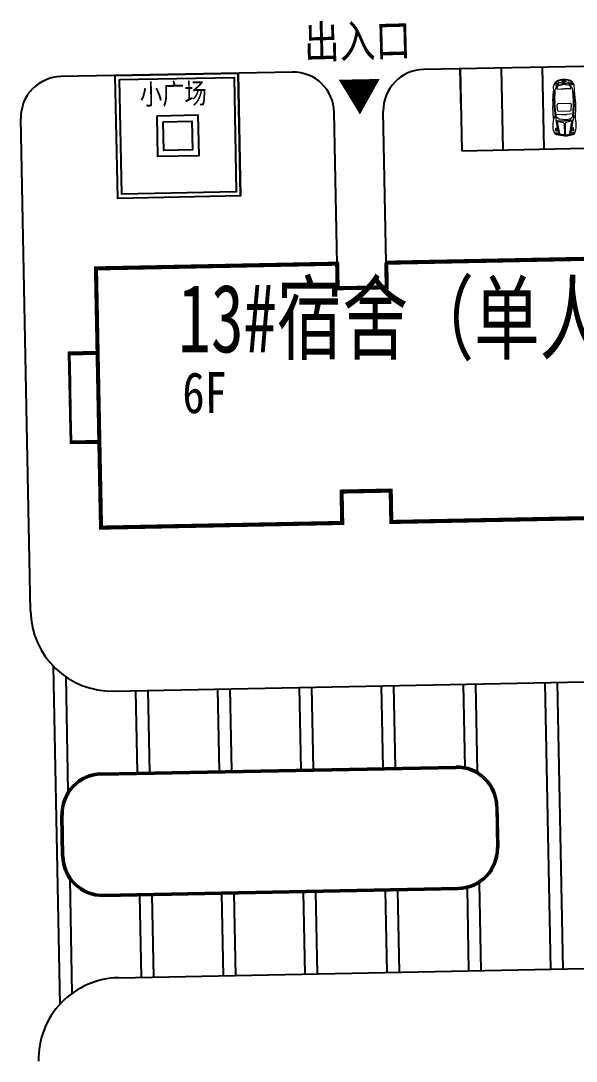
# Model space of a CAD drawing. Extents: x 60102 to 11003895, y 103457 to 3214550.
# Drawn here: x 10196438 to 10237137, y 2842989 to 2919226 of the extents above; entities that cross this region are included whole.
import ezdxf
from ezdxf.enums import TextEntityAlignment as Align

# ---------------------------------------------------------------- set-up
doc = ezdxf.new("R2010")
doc.units = 0
doc.header["$LTSCALE"] = 10
doc.layers.get('0').update_dxf_attribs({"linetype": 'CONTINUOUS', "lineweight": 0})
for name, color, linetype in [('01', 7, 'CONTINUOUS'), ('AXIS', 3, 'CONTINUOUS'), ('park', 133, 'CONTINUOUS'), ('建筑层', 2, 'CONTINUOUS'), ('文字', 7, 'CONTINUOUS'), ('路緣', 140, 'CONTINUOUS')]:
    doc.layers.add(name, color=color, linetype=linetype)
doc.styles.add('DIM', font='txt.shx', dxfattribs={"width": 0.6})
doc.styles.add('ST', font='', dxfattribs={"width": 0.8})
doc.styles.get("Standard").update_dxf_attribs({"font": 'isocp.shx', "width": 0.707, "height": 10, "bigfont": 'intecad.shx'})
doc.styles.get('ST').set_extended_font_data('SimSun')

# ---------------------------------------------------------------- blocks, each defined once
blk = doc.blocks.new('A$C6D854A3F')
at = {"linetype": 'Continuous', "ltscale": 3, "flags": 128}
blk.add_lwpolyline([(2000, 3434, 0, 4000, 0), (2000, 0, 4000, 4000, 0)], format="xyseb", dxfattribs=at)

msp = doc.modelspace()

# ---------------------------------------------------------------- linework, layer by layer
at = {"lineweight": 0}
for p, q in [((10235540.417, 2914581.895), (10235553.206, 2914613.881)), ((10235551.034, 2914622.916), (10235547.755, 2914552.424)), ((10235563.244, 2914638.987), (10235575.104, 2914668.651)), ((10235709.46, 2914637.401), (10235563.301, 2914634.833)), ((10235734.615, 2914559.705), (10235721.965, 2914627.205)), ((10235722.442, 2914617.782), (10235858.269, 2914675.442)), ((10235810.048, 2914558.676), (10235818.356, 2914607.021)), ((10235818.356, 2914607.021), (10235873.382, 2914701.35)), ((10235840.127, 2914474.445), (10236100.497, 2914539.986)), ((10235856.297, 2914577.42), (10236112.567, 2914635.529)), ((10235873.382, 2914701.35), (10236183.462, 2914758.231)), ((10236079.011, 2914740.29), (10236105.34, 2914805.339)), ((10236105.34, 2914805.339), (10236166.068, 2914830.505)), ((10236166.068, 2914830.505), (10236230.448, 2914835.492)), ((10236295.438, 2914832.905), (10236230.918, 2914835.5)), ((10236592.714, 2914714.697), (10236280.737, 2914760.036)), ((10236357.058, 2914810.009), (10236295.438, 2914832.905)), ((10236614.385, 2914591.486), (10236356.135, 2914640.049)), ((10236385.782, 2914745.982), (10236357.058, 2914810.009)), ((10236634.363, 2914489.182), (10236371.741, 2914545.019)), ((10236651.201, 2914622.474), (10236592.714, 2914714.697)), ((10236746.65, 2914636.786), (10236608.777, 2914689.367)), ((10236661.296, 2914574.471), (10236651.201, 2914622.474)), ((10236772.286, 2914443.938), (10236707.94, 2914532.342)), ((10236736.64, 2914578.297), (10236746.777, 2914646.22)), ((10236758.895, 2914656.873), (10236905.049, 2914659.729)), ((10236904.952, 2914663.882), (10236892, 2914693.086)), ((10236929.88, 2914607.676), (10236915.914, 2914639.166)), ((10236917.75, 2914648.275), (10236923.641, 2914577.953)), ((10235418.858, 2913334.431), (10235465.582, 2914077.451)), ((10235475.792, 2914207.34), (10235484.166, 2914447.879)), ((10235543.344, 2913581.346), (10235498.74, 2913851.535)), ((10235508.142, 2913253.845), (10235594.494, 2914110.018)), ((10235568.739, 2913389.966), (10235586.624, 2914099.276)), ((10235586.624, 2914099.276), (10235619.014, 2914231.759)), ((10235703.978, 2914424.116), (10235765, 2914514.846)), ((10235751.069, 2914245.443), (10235765.018, 2914387.259)), ((10235777.746, 2914218.061), (10236029.993, 2914236.237)), ((10236029.993, 2914236.237), (10236240.103, 2914239.651)), ((10236453.465, 2914244.095), (10236243.372, 2914239.712)), ((10236706.213, 2914235.288), (10236453.465, 2914244.095)), ((10236731.855, 2914263.641), (10236712.655, 2914404.842)), ((10236901.609, 2914123.675), (10236864.327, 2914254.866)), ((10237011.4, 2913281.738), (10236893.346, 2914134.118)), ((10236945.795, 2913415.517), (10236901.609, 2914123.675)), ((10236964.073, 2913607.708), (10236998.623, 2913879.365)), ((10237008.356, 2914235.777), (10236991.065, 2914475.839)), ((10237097.633, 2913365.58), (10237023.377, 2914106.355)), ((10235611.403, 2912228.187), (10235511.07, 2913020.714)), ((10235636.496, 2912428.148), (10235574.042, 2913199.29)), ((10235761.605, 2912681.308), (10235742.285, 2913072.595)), ((10236707.583, 2913167.828), (10235815.975, 2913151.284)), ((10236779.351, 2912700.192), (10236784.142, 2913091.927)), ((10236913.765, 2912451.848), (10236947.569, 2913224.776)), ((10236946.259, 2912252.955), (10237017.122, 2913048.658)), ((10235482.707, 2912032.756), (10235420.077, 2912939.406)), ((10235598.658, 2912246.739), (10235636.496, 2912428.148)), ((10235660.441, 2912219.339), (10235668.187, 2912354.563)), ((10235694.135, 2912378.113), (10236102.243, 2912361.951)), ((10235837.829, 2912610.018), (10236705.824, 2912626.124)), ((10236858.022, 2912399.709), (10236450.795, 2912368.419)), ((10236897.583, 2912242.294), (10236884.826, 2912377.137)), ((10236950.111, 2912260.239), (10236904.753, 2911956.573)), ((10236958.306, 2912271.967), (10236913.765, 2912451.848)), ((10237082.116, 2912062.432), (10237111.07, 2912970.782)), ((10235607.284, 2912235.323), (10235663.875, 2911933.549)), ((10235814.755, 2912059.769), (10235668.131, 2912199.831)), ((10236141.178, 2912000.761), (10235906.931, 2912018.671)), ((10236425.285, 2912006.033), (10236658.707, 2912032.62)), ((10236749.295, 2912077.11), (10236890.622, 2912222.514)), ((10235554.916, 2911042.661), (10235585.161, 2911036.189)), ((10235738.148, 2910954.303), (10235595.136, 2910963.358)), ((10235708.815, 2910914.265), (10235621.134, 2910963.815)), ((10235621.719, 2911180.718), (10235655.39, 2911355.88)), ((10235655.821, 2911168.966), (10235621.719, 2911180.718)), ((10235669.966, 2911356.527), (10235721.421, 2911176.686)), ((10235721.421, 2911176.686), (10235683.822, 2911167.628)), ((10235913.214, 2910872.067), (10235708.815, 2910914.265)), ((10235749.5, 2911010.459), (10235738.148, 2910954.303)), ((10235822.784, 2911004.928), (10235871.73, 2911002.438)), ((10236082.622, 2910840.823), (10235913.214, 2910872.067)), ((10236238.851, 2910835.096), (10236082.622, 2910840.823)), ((10236371.224, 2910837.552), (10236527.133, 2910849.07)), ((10236527.133, 2910849.07), (10236695.266, 2910886.578)), ((10236695.266, 2910886.578), (10236897.959, 2910936.329)), ((10236780.705, 2911022.702), (10236731.885, 2911018.398)), ((10236853.733, 2911030.948), (10236867.161, 2910975.251)), ((10236867.161, 2910975.251), (10237009.739, 2910989.606)), ((10236920.375, 2911379.728), (10236875.627, 2911198.102)), ((10236875.627, 2911198.102), (10236913.535, 2911190.445)), ((10236897.959, 2910936.329), (10236983.741, 2910989.098)), ((10236975.111, 2911205.83), (10236934.965, 2911379.622)), ((10236941.467, 2911192.82), (10236975.111, 2911205.83)), ((10237046.989, 2911070.346), (10237017.005, 2911062.757))]:
    msp.add_line(p, q, dxfattribs=at)
for points in [[(10236315.87, 2910788.066), (10236484.934, 2910796.672), (10236799.812, 2910860.183), (10236907.641, 2910890.728), (10237006.239, 2910943.747), (10237117.951, 2911225.491), (10237136.542, 2911380.095), (10237129.305, 2911750.409), (10237075.688, 2912057.36), (10236984.896, 2912260.919)], [(10236296.004, 2910787.697), (10236126.737, 2910790.025), (10235809.719, 2910841.812), (10235700.831, 2910868.336), (10235600.334, 2910917.661), (10235478.248, 2911195.067), (10235453.934, 2911348.875), (10235447.125, 2911719.196), (10235489.319, 2912027.926), (10235572.497, 2912234.712)], [(10236298.5, 2910869.787), (10236030.18, 2910892.614), (10235920.392, 2910943.096), (10235845.449, 2911055.415), (10235785.399, 2911228.157), (10235715.123, 2911664.691), (10235663.875, 2911933.549), (10235897.398, 2911900.484), (10236142.013, 2911885.896), (10236285.521, 2911880.034)], [(10235940.583, 2910947.01), (10235758.675, 2911792.405), (10235775.435, 2911839.541), (10235809.976, 2911848.389), (10236188.82, 2911763.162), (10236245.59, 2911696.617), (10236288.972, 2910894.331)], [(10236310.33, 2910870.006), (10236577.618, 2910902.772), (10236685.458, 2910957.292), (10236756.183, 2911072.313), (10236809.784, 2911247.164), (10236863.514, 2911685.999), (10236904.753, 2911956.573), (10236672.618, 2911914.868), (10236428.712, 2911891.215), (10236285.521, 2911880.034)], [(10236665.136, 2910960.453), (10236815.254, 2911812.01), (10236796.758, 2911858.492), (10236761.912, 2911866.052), (10236386.491, 2911766.83), (10236332.228, 2911698.224), (10236318.94, 2910894.887)]]:
    msp.add_lwpolyline(points)
for centre, radius, start, end in [((10235763.953, 2914439.032), 279.927, 148.33644865, 178.18887764), ((10235627.72, 2914901.642), 358.257, 257.10258399, 287.36001675), ((10235563.52, 2914622.335), 12.5, 91.00650309, 177.33693228), ((10235714.384, 2914612.965), 150, 137.39013318, 158.20788262), ((10236189.53, 2914054.886), 834.085, 87.25159184, 135.52595562), ((10235919.49, 2914424.296), 428.683, 121.46418394, 137.39013318), ((10236215.547, 2913940.496), 995.88, 89.07594922, 121.46418394), ((10235709.679, 2914624.903), 12.5, 10.61422087, 91.00650309), ((10235889.467, 2914431.133), 150, 102.77587393, 146.07654587), ((10236246.962, 2913958.137), 600, 77.99683286, 104.12914838), ((10236245.25, 2914050.384), 600, 79.35010729, 102.77587393), ((10236237.591, 2914463.155), 300, 81.73113948, 100.39484174), ((10236279.009, 2913941.673), 995.88, 60.66179725, 93.05003206), ((10236300.765, 2914056.95), 834.085, 46.60002565, 94.87438947), ((10236586.664, 2914444.07), 150, 36.04943533, 79.35010729), ((10236830.776, 2914923.965), 358.257, 254.76596449, 285.02339724), ((10236759.14, 2914644.375), 12.5, 91.11947819, 171.51176039), ((10236556.915, 2914436.123), 428.683, 44.73584809, 60.66179725), ((10236754.881, 2914632.272), 150, 23.91809867, 44.73584809), ((10236905.293, 2914647.231), 12.5, 4.78904895, 91.11947819), ((10236711.799, 2914456.619), 279.927, 3.9371036, 33.78953258), ((10237274.703, 2914144.719), 1800, 178.0063092, 189.37410501), ((10236201.848, 2914089.265), 600, 146.07654587, 166.26156499), ((10235775.949, 2914242.996), 25, 174.38251305, 274.12154179), ((10235864.538, 2914377.47), 100, 104.12914838, 174.38251305), ((10236613.567, 2914391.368), 100, 7.7434682, 77.99683286), ((10236707.083, 2914260.273), 25, 268.0044394, 7.7434682), ((10236287.18, 2914090.848), 600, 15.86441626, 36.04943533), ((10235213.007, 2914106.465), 1800, 352.75187623, 4.11967205), ((10238412.944, 2913146.151), 3000, 176.40174741, 183.95167591), ((10235675.685, 2913139.365), 202.92, 145.65568442, 215.78345221), ((10237368.167, 2913344.595), 1800, 178.55562884, 184.63021493), ((10235817.194, 2913076.294), 75, 90.93096106, 182.82662266), ((10236709.148, 2913092.844), 75, 359.29935857, 91.19502012), ((10235149.288, 2913303.424), 1800, 357.49576632, 3.5703524), ((10236848.219, 2913161.121), 202.92, 326.34252903, 36.47029684), ((10234112.593, 2913066.359), 3000, 358.17430535, 5.72423382), ((10235693.146, 2912353.133), 25, 87.73211791, 176.72157557), ((10235836.513, 2912685.007), 75, 182.82662266, 271.00540261), ((10236220.958, 2915359.601), 3000, 267.73211791, 274.39386331), ((10236704.357, 2912701.109), 75, 271.1205787, 359.29935857), ((10236859.937, 2912374.783), 25, 5.40440567, 94.39386331), ((10236872.694, 2912239.939), 25, 315.81483086, 5.40440567), ((10235685.4, 2912217.909), 25, 176.72157557, 226.31115036), ((10235918.366, 2912168.235), 150, 226.31115036, 265.62786293), ((10236255.529, 2913496.396), 1500, 265.62786293, 276.4981184), ((10236641.731, 2912181.657), 150, 276.4981184, 315.81483086), ((10235898.998, 2912502.991), 1500, 257.92308111, 267.08761288), ((10235662.755, 2911354.464), 7.5, 15.96651227, 169.11896487), ((10235672.112, 2911216.237), 50, 250.98523355, 283.54491188), ((10236282.81, 2912034.29), 1200, 267.9006645, 274.22531676), ((10236648.971, 2912516.906), 1500, 275.03836832, 284.20290011), ((10236923.434, 2911239.455), 50, 258.58106941, 291.14074768), ((10236927.657, 2911377.934), 7.5, 13.00701637, 166.15946897)]:
    msp.add_arc(centre, radius, start, end, dxfattribs=at)
at = {"layer": 'AXIS', "color": 0}
for points in [[(10202193.498, 2888385.292), (10202193.498, 2888385.292), (10200093.899, 2888344.264), (10200052.871, 2890443.863), (10200005.981, 2892843.405), (10199964.953, 2894943.004), (10202064.552, 2894984.032)], [(10202195.452, 2888285.312), (10202195.452, 2888285.312), (10200095.853, 2888244.283), (10200054.824, 2890343.883), (10200007.935, 2892743.424), (10199966.906, 2894843.024), (10202066.505, 2894884.052)], [(10202192.326, 2888445.281), (10200152.715, 2888405.424), (10200112.859, 2890445.035), (10200065.97, 2892844.577), (10200026.113, 2894884.188), (10202065.724, 2894924.044)], [(10202194.28, 2888345.3), (10200154.669, 2888305.444), (10200114.813, 2890345.055), (10200067.923, 2892744.597), (10200028.067, 2894784.207), (10202067.678, 2894824.064)]]:
    msp.add_lwpolyline(points, dxfattribs=at)
at = {"layer": 'park', "color": 0}
for p, q in [((10228643.903, 2915707.363), (10228761.127, 2909708.508)), ((10228702.517, 2912707.815), (10228643.905, 2915707.243)), ((10231643.33, 2915765.975), (10231760.554, 2909767.12)), ((10234642.758, 2915824.587), (10234759.982, 2909825.732)), ((10228761.127, 2909708.508), (10243758.264, 2910001.568))]:
    msp.add_line(p, q, dxfattribs=at)
at = {"layer": '建筑层', "color": 0}
for points in [[(10223218.643, 2901498.571, 300, 300, 0), (10285606.733, 2902717.701, 300, 300, 0)], [(10285977.942, 2883721.327, 300, 300, 0), (10223589.853, 2882502.197, 300, 300, 0), (10223544.917, 2884801.758, 300, 300, 0), (10219945.604, 2884731.424, 300, 300, 0), (10219990.54, 2882431.863, 300, 300, 0), (10202316.583, 2882086.495, 300, 300, 0), (10201945.374, 2901082.868, 300, 300, 0), (10219619.331, 2901428.236, 300, 300, 0), (10219654.498, 2899628.58, 300, 300, 0), (10223253.811, 2899698.914, 300, 300, 0), (10223218.643, 2901498.571, 0, 0, 0)]]:
    msp.add_lwpolyline(points, format="xyseb", dxfattribs=at)
at = {"layer": '路緣', "color": 0}
for p, q in [((10282288.283, 2916755.195), (10225942.617, 2915654.603)), ((10216344.448, 2915467.123), (10199379.275, 2915135.745)), ((10212536.839, 2906391.033), (10212361.003, 2915389.315)), ((10203538.556, 2906215.271), (10203362.719, 2915213.553)), ((10219619.331, 2901428.236), (10219402.462, 2912526.307)), ((10223218.643, 2901498.571), (10223001.777, 2912596.563)), ((10197143.739, 2875984.311), (10196438.435, 2912077.705)), ((10212536.839, 2906391.033), (10203538.556, 2906215.271)), ((10198814.021, 2871946.603), (10199298.504, 2847153.537)), ((10203259.817, 2870102.68), (10321828.26, 2872419.635)), ((10199729.429, 2871166.932), (10199893.824, 2862754.125)), ((10216848.301, 2870368.214), (10216965.525, 2864369.359)), ((10217748.129, 2870385.798), (10217865.353, 2864386.943)), ((10222847.156, 2870485.438), (10222964.38, 2864486.583)), ((10223746.984, 2870503.022), (10223864.208, 2864504.167)), ((10228846.011, 2870602.662), (10228964.588, 2864534.567)), ((10229745.839, 2870620.246), (10229871.385, 2864195.513)), ((10234844.865, 2870719.886), (10235255.15, 2849723.894)), ((10235744.694, 2870737.47), (10236154.978, 2849741.478)), ((10204850.592, 2870133.766), (10204967.816, 2864134.911)), ((10205750.42, 2870151.349), (10205867.644, 2864152.495)), ((10210849.446, 2870250.99), (10210966.67, 2864252.135)), ((10211749.275, 2870268.574), (10211866.499, 2864269.719)), ((10202327.258, 2864083.312), (10228322.476, 2864591.286)), ((10202329.603, 2863963.335), (10228324.821, 2864471.309)), ((10231260.539, 2861648.126), (10231319.151, 2858648.699)), ((10231380.516, 2861650.471), (10231439.128, 2858651.043)), ((10199445.055, 2858025.845), (10199386.443, 2861025.272)), ((10199565.032, 2858028.189), (10199506.42, 2861027.617)), ((10200019.59, 2856318.134), (10200183.164, 2847947.354)), ((10230030.577, 2856048.987), (10230156.123, 2849624.254)), ((10202500.75, 2855205.007), (10228495.968, 2855712.981)), ((10202503.094, 2855085.03), (10228498.312, 2855593.004)), ((10205143.652, 2855136.629), (10205260.876, 2849137.774)), ((10206043.48, 2855154.213), (10206160.704, 2849155.358)), ((10211142.507, 2855253.853), (10211259.731, 2849254.998)), ((10212042.335, 2855271.437), (10212159.559, 2849272.582)), ((10217141.361, 2855371.077), (10217258.585, 2849372.222)), ((10218041.189, 2855388.661), (10218158.414, 2849389.806)), ((10223140.216, 2855488.301), (10223257.44, 2849489.446)), ((10224040.044, 2855505.885), (10224157.268, 2849507.03)), ((10229137.718, 2855674.766), (10229256.295, 2849606.67)), ((10203611.06, 2849105.535), (10318039.345, 2851341.586))]:
    msp.add_line(p, q, dxfattribs=at)
msp.add_lwpolyline([(10203362.719, 2915213.553), (10212361.002, 2915389.389), (10212536.839, 2906391.033), (10203538.557, 2906215.197), (10203362.793, 2915213.554)], dxfattribs=at)
for points in [[(10203668.595, 2914919.473), (10212066.92, 2915083.585), (10212231.035, 2906685.114), (10203832.641, 2906521.001)], [(10206420.808, 2912272.738), (10209420.186, 2912331.349), (10209478.8, 2909331.848), (10206479.397, 2909273.237)], [(10206879.51, 2911831.616), (10208979.064, 2911872.643), (10209020.094, 2909772.97), (10206920.523, 2909731.943)]]:
    msp.add_lwpolyline(points, close=True, dxfattribs=at)
for centre, radius, start, end in [((10216403.035, 2912467.695), 3000, 1.11947861, 91.11900852), ((10226001.204, 2912655.175), 3000, 91.11900852, 181.11947861), ((10199437.862, 2912136.317), 3000, 91.11900852, 181.11947861), ((10203142.593, 2876101.535), 6000, 181.11947861, 271.11947819), ((10228381.088, 2861591.859), 3000, 1.11947861, 91.11947819), ((10228381.088, 2861591.859), 2880, 1.11947861, 91.11947819), ((10202385.87, 2861083.884), 3000, 91.11947819, 181.11947861), ((10202385.87, 2861083.884), 2880, 91.11947819, 181.11947861), ((10228439.7, 2858592.431), 2880, 271.11947819, 1.11947861), ((10228439.7, 2858592.431), 3000, 271.11947819, 1.11947861), ((10202444.482, 2858084.457), 3000, 181.11947861, 271.11947819), ((10202444.482, 2858084.457), 2880, 181.11947861, 271.11947819), ((10203728.284, 2843106.68), 6000, 91.11947819, 181.11947861)]:
    msp.add_arc(centre, radius, start, end, dxfattribs=at)

# ---------------------------------------------------------------- block references
at = {"layer": '文字', "color": 0, "linetype": 'Continuous', "ltscale": 3, "xscale": 0.7499999987169058, "yscale": 0.75, "zscale": 0.75, "rotation": 181.1194789002603}
msp.add_blockref('A$C6D854A3F', (10222736.971, 2914965.018), dxfattribs=at)

# ---------------------------------------------------------------- texts
at = {"linetype": 'Continuous', "lineweight": 0, "style": 'DIM', "text_generation_flag": 4, "flags": 9}
for tag, s in [('XSIZE', '4149'), ('YSIZE', '1691')]:
    msp.add_attdef(tag, (10236296.004, 2910787.697), s, height=0.5, rotation=91.11947819, dxfattribs=at)
at = {"layer": '01', "color": 0, "lineweight": 0, "insert": (10207968.238, 2899926.883), "char_height": 5000, "width": 211534.4, "attachment_point": 1}
msp.add_mtext('{\\fSimSun|b0|i0|c134|p2;13#宿舍（单人间）}', dxfattribs=at)
at = {"layer": '文字', "color": 0, "linetype": 'Continuous', "ltscale": 3, "style": 'ST', "width": 0.8}
for s, height, rotation, p in [('出入口', 2400, 1.46807842, (10217176.634, 2917643.946)), ('小广场', 1500, 1.11947861, (10205158.308, 2913830.731)), ('6F', 3000, 0.20117851, (10208275.278, 2891977.465))]:
    msp.add_text(s, height=height, rotation=rotation, dxfattribs=at).set_placement(p, align=Align.MIDDLE_LEFT)

doc.saveas('drawing.dxf')
